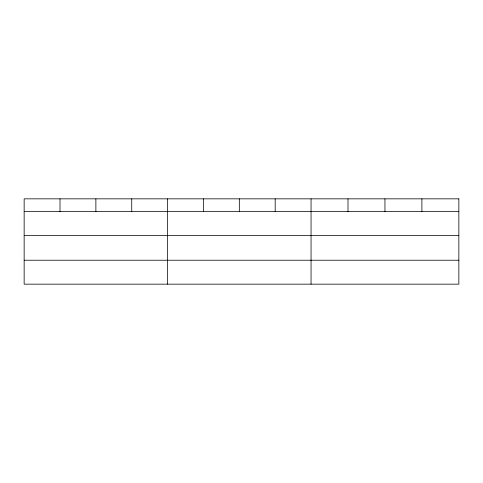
<?xml version="1.0" encoding="UTF-8"?>
<svg xmlns="http://www.w3.org/2000/svg" width="483" height="483" viewBox="0 0 483 483"><rect width="100%" height="100%" fill="white"/><g stroke="black" fill="none" stroke-linecap="round" stroke-linejoin="round"><path stroke-width="0.72" d="M24.15 211.626L458.85 211.626M24.15 235.565L458.85 235.565M24.15 260.228L458.85 260.228M421.9 198.839L421.9 211.626M384.951 198.839L384.951 211.626M348.001 198.839L348.001 211.626M311.052 198.839L311.052 284.161M275.189 198.839L275.189 211.626M239.326 198.839L239.326 211.626M203.464 198.839L203.464 211.626M167.601 198.839L167.601 284.161M131.738 198.839L131.738 211.626M95.876 198.839L95.876 211.626M60.013 198.839L60.013 211.626M458.85 198.839L24.15 198.839L24.15 284.161L458.85 284.161L458.85 198.839"/></g></svg>
